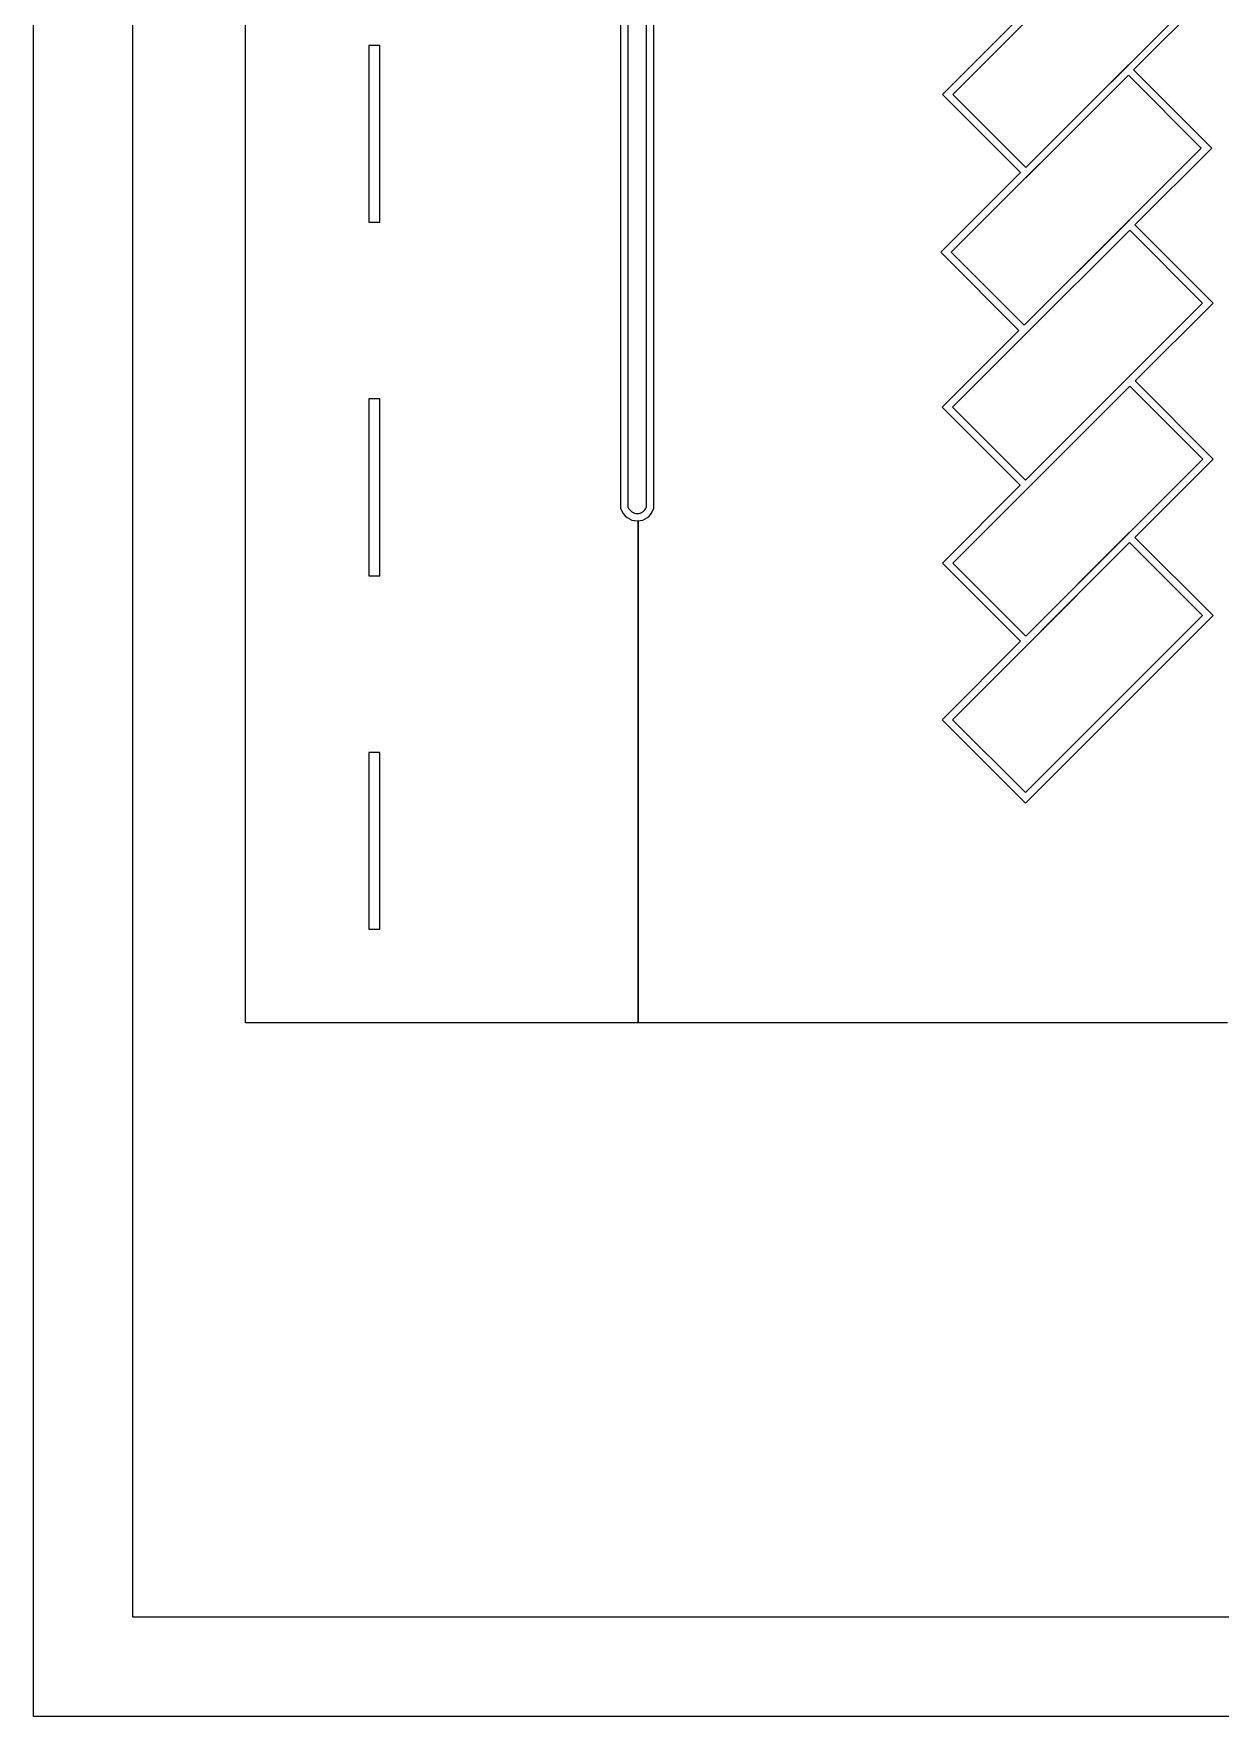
# Model space of a CAD drawing. Header units: inches. Extents: x -6210 to 141093, y -2740 to 21225.
# Drawn here: x 97820 to 98786, y 6209 to 7579 of the extents above; entities that cross this region are included whole.
import ezdxf

# ---------------------------------------------------------------- set-up
doc = ezdxf.new("R2010")
doc.units = ezdxf.units.IN
doc.header["$LTSCALE"] = 100
doc.header["$MEASUREMENT"] = 0
doc.layers.add('car area', color=53, linetype='Continuous')
doc.layers.add('SEAL', color=5, linetype='Continuous')

msp = doc.modelspace()

# ---------------------------------------------------------------- linework, layer by layer
at = {"layer": 'car area'}
for p, q in [((97992.32432, 6773.4679), (97992.32432, 9173.55858)), ((98298.00124, 7192.35182), (98298.00124, 7818.73557)), ((98304.00124, 7193.34759), (98304.00124, 7817.73979)), ((98318.66274, 7817.73979), (98318.66274, 7193.34759)), ((98324.66274, 7818.73557), (98324.66274, 7192.35182)), ((98712.53537, 7674.00041), (98568.28558, 7529.75063)), ((98627.68255, 7470.35366), (98771.93234, 7614.60344)), ((98715.54969, 7549.73551), (98780.41762, 7614.60344)), ((98623.17225, 7593.12258), (98559.8003, 7529.75063)), ((98092.69155, 7569.73523), (98092.68574, 7425.73523)), ((98101.69155, 7569.73487), (98092.69155, 7569.73523)), ((98101.68574, 7425.73487), (98101.69155, 7569.73487)), ((98711.30705, 7553.97816), (98627.68255, 7470.35366)), ((98711.30705, 7545.49287), (98567.05726, 7401.24309)), ((98627.68255, 7461.86838), (98711.30705, 7545.49287)), ((98770.70402, 7486.0959), (98711.30705, 7545.49287)), ((98779.1893, 7486.0959), (98715.54969, 7549.73551)), ((98559.8003, 7529.75063), (98623.43991, 7466.11102)), ((98568.28558, 7529.75063), (98627.68255, 7470.35366)), ((98626.45423, 7341.84612), (98770.70402, 7486.0959)), ((98716.61588, 7423.52248), (98779.1893, 7486.0959)), ((98623.43991, 7466.11102), (98558.57198, 7401.24309)), ((98092.68574, 7425.73523), (98101.68574, 7425.73487)), ((98712.37324, 7427.76512), (98626.45423, 7341.84612)), ((98626.45423, 7333.36084), (98712.37324, 7419.27984)), ((98771.77021, 7359.88287), (98712.37324, 7419.27984)), ((98780.25549, 7359.88287), (98716.61588, 7423.52248)), ((98558.57198, 7401.24309), (98622.21159, 7337.60348)), ((98567.05726, 7401.24309), (98626.45423, 7341.84612)), ((98627.52042, 7215.63309), (98771.77021, 7359.88287)), ((98716.8247, 7296.45209), (98780.25549, 7359.88287)), ((98622.21159, 7337.60348), (98559.63817, 7275.03006)), ((98626.45423, 7333.36084), (98568.12345, 7275.03006)), ((98712.58206, 7300.69473), (98627.52042, 7215.63309)), ((98780.46431, 7232.81248), (98716.8247, 7296.45209)), ((98092.68574, 7281.73523), (98092.67994, 7137.73523)), ((98101.68574, 7281.73487), (98092.68574, 7281.73523)), ((98101.67994, 7137.73487), (98101.68574, 7281.73487)), ((98712.58206, 7292.20945), (98568.33228, 7147.95966)), ((98627.52042, 7207.14781), (98712.58206, 7292.20945)), ((98771.97903, 7232.81248), (98712.58206, 7292.20945)), ((98559.63817, 7275.03006), (98623.27778, 7211.39045)), ((98568.12345, 7275.03006), (98627.52042, 7215.63309)), ((98627.72925, 7088.56269), (98771.97903, 7232.81248)), ((98716.5874, 7168.93557), (98780.46431, 7232.81248)), ((98623.27778, 7211.39045), (98559.847, 7147.95966)), ((98311.93497, 7182.41139), (98311.93497, 6773.4679)), ((98311.93703, 6773.4679), (98311.93703, 7182.41148)), ((98712.34476, 7173.17821), (98627.72925, 7088.56269)), ((98712.34476, 7164.69293), (98568.09498, 7020.44314)), ((98627.72925, 7080.07741), (98712.34476, 7164.69293)), ((98771.74173, 7105.29596), (98712.34476, 7164.69293)), ((98780.22701, 7105.29596), (98716.5874, 7168.93557)), ((98559.847, 7147.95966), (98623.48661, 7084.32005)), ((98568.33228, 7147.95966), (98627.72925, 7088.56269)), ((98092.67994, 7137.73523), (98101.67994, 7137.73487)), ((98627.49195, 6952.56089), (98780.22701, 7105.29596)), ((98627.49195, 6961.04617), (98771.74173, 7105.29596)), ((98623.48661, 7084.32005), (98559.6097, 7020.44314)), ((98559.6097, 7020.44314), (98627.49195, 6952.56089)), ((98568.09498, 7020.44314), (98627.49195, 6961.04617)), ((98092.67994, 6993.73523), (98092.67413, 6849.73523)), ((98101.67994, 6993.73487), (98092.67994, 6993.73523)), ((98101.67413, 6849.73487), (98101.67994, 6993.73487)), ((98092.67413, 6849.73523), (98101.67413, 6849.73487)), ((98311.93703, 6773.4679), (97992.32432, 6773.4679)), ((98791.93703, 6773.4679), (98311.93703, 6773.4679))]:
    msp.add_line(p, q, dxfattribs=at)
for radius, start, end in [(13.9037, 196.50571945, 343.49428055), (7.9037, 201.95031567, 338.04968433)]:
    msp.add_arc((98311.33199, 7196.30201), radius, start, end, dxfattribs=at)
at = {"layer": 'SEAL', "color": 1}
for points in [[(103111.71673, 9761.52009), (103111.71673, 6208.56928), (97819.70999, 6208.56928), (97819.70999, 9761.52009)], [(103030.96785, 9680.77121), (103030.96785, 6289.31816), (97900.45887, 6289.31816), (97900.45887, 9680.77121)]]:
    msp.add_lwpolyline(points, close=True, dxfattribs=at)

doc.saveas('drawing.dxf')
